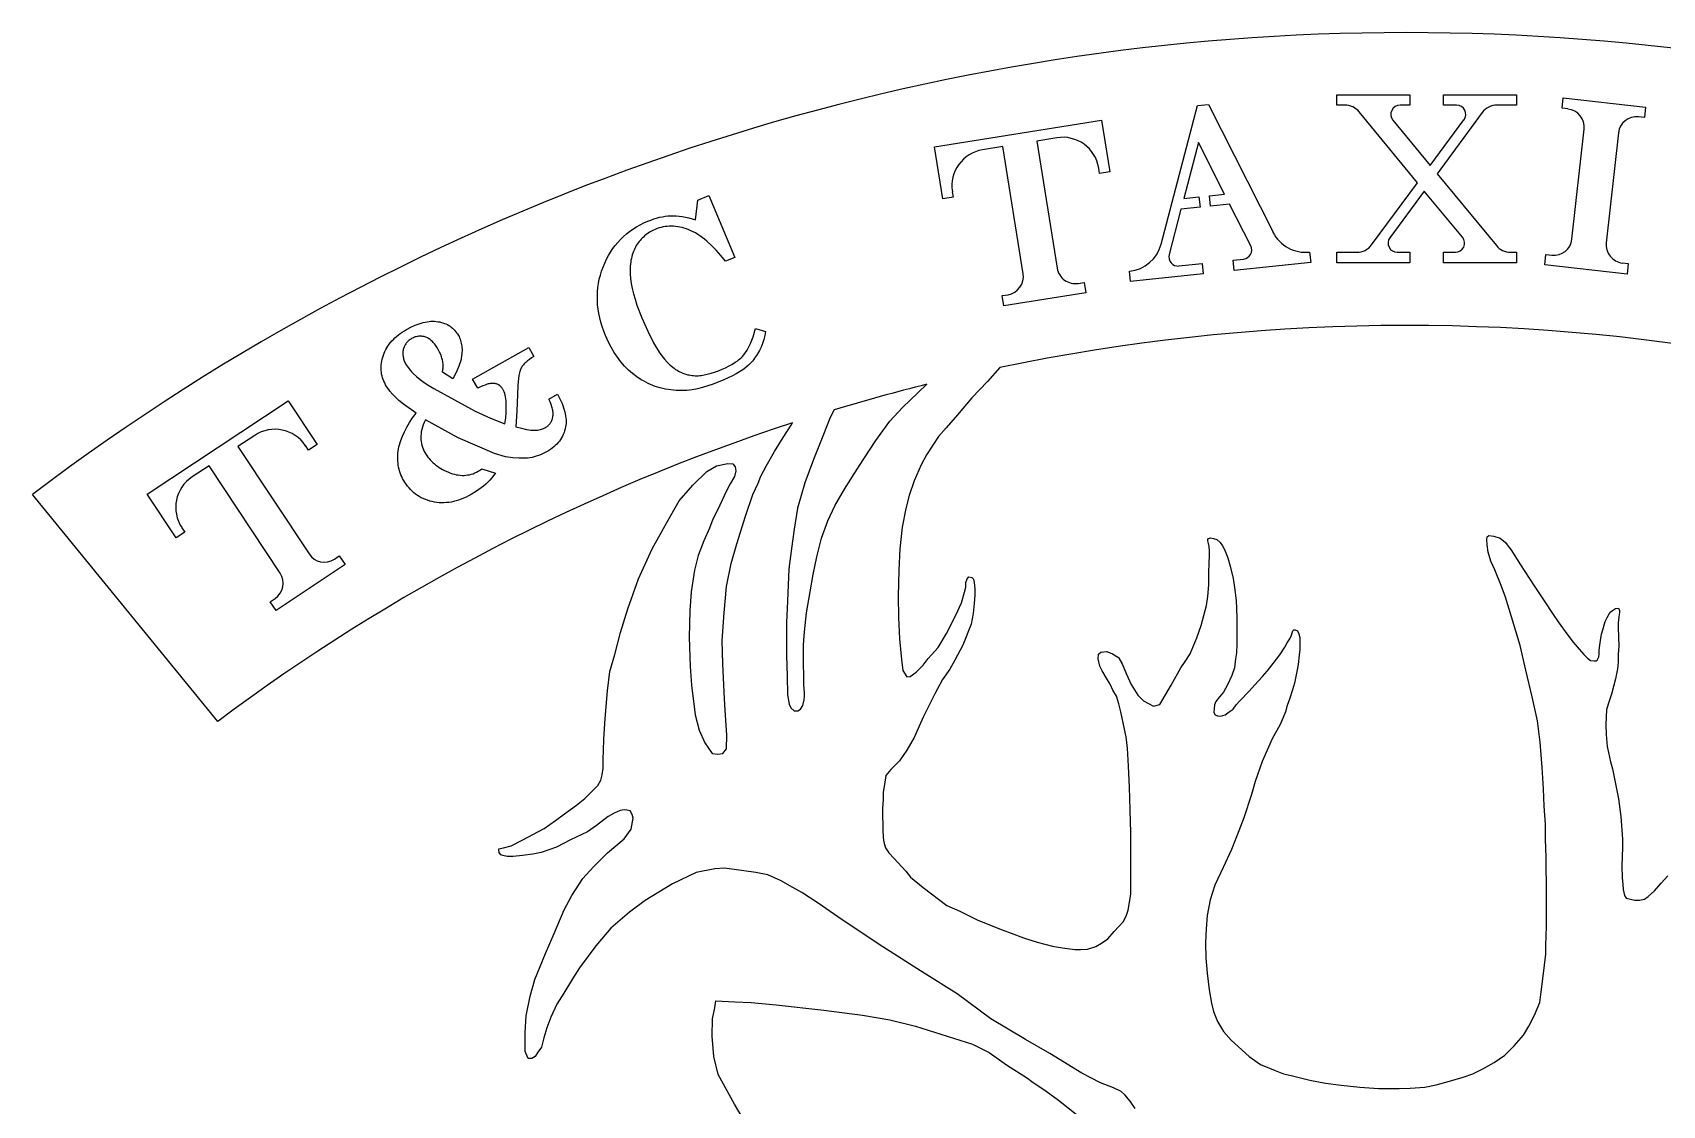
# Model space of a CAD drawing. Header units: inches. Extents: x 26.8 to 63.4, y -8.2 to 32.
# Drawn here: x 26.81 to 49.07, y 17.35 to 32 of the extents above; entities that cross this region are included whole.
import ezdxf

# ---------------------------------------------------------------- set-up
doc = ezdxf.new("R2010")
doc.units = ezdxf.units.IN
doc.header["$MEASUREMENT"] = 0

msp = doc.modelspace()

# ---------------------------------------------------------------- linework, layer by layer
for p, q in [((42.225, 29.113), (42.721, 31.005)), ((42.721, 31.005), (42.872, 31.021)), ((42.872, 31.021), (43.754, 29.275)), ((44.626, 31.153), (45.623, 31.154)), ((44.626, 31.011), (44.626, 31.153)), ((44.627, 31.011), (44.626, 31.011)), ((44.737, 31.011), (44.627, 31.011)), ((45.623, 31.011), (45.489, 31.011)), ((45.623, 31.154), (45.623, 31.011)), ((46.084, 31.011), (46.084, 31.154)), ((46.084, 31.154), (47.08, 31.154)), ((46.263, 31.011), (46.084, 31.011)), ((47.08, 31.011), (46.814, 31.011)), ((47.08, 31.154), (47.08, 31.011)), ((47.08, 31.011), (47.08, 31.011)), ((47.703, 30.968), (47.718, 31.109)), ((47.782, 30.959), (47.703, 30.968)), ((47.718, 31.109), (47.718, 31.109)), ((47.718, 31.109), (48.843, 30.985)), ((48.843, 30.985), (48.827, 30.844)), ((39.13, 30.441), (41.412, 30.808)), ((41.412, 30.808), (41.526, 30.101)), ((45.728, 29.952), (44.93, 30.92)), ((45.393, 30.807), (45.903, 30.188)), ((45.903, 30.188), (46.363, 30.812)), ((46.613, 30.91), (45.996, 30.075)), ((48.827, 30.844), (48.748, 30.853)), ((40.8, 30.565), (40.527, 30.521)), ((40.527, 30.521), (40.806, 28.784)), ((47.838, 29.182), (48.003, 30.683)), ((48.472, 30.631), (48.307, 29.13)), ((39.244, 29.733), (39.13, 30.441)), ((40.061, 30.446), (39.787, 30.402)), ((40.341, 28.709), (40.061, 30.446)), ((42.736, 30.501), (42.536, 29.735)), ((43.093, 29.795), (42.736, 30.501)), ((41.385, 30.078), (41.373, 30.151)), ((41.526, 30.101), (41.385, 30.078)), ((45.996, 30.075), (46.805, 29.092)), ((45.101, 29.102), (45.728, 29.952)), ((45.821, 29.838), (45.35, 29.2)), ((46.343, 29.206), (45.821, 29.838)), ((35.866, 29.443), (35.896, 29.712)), ((35.896, 29.712), (36.048, 29.775)), ((36.048, 29.775), (36.401, 28.931)), ((39.385, 29.756), (39.244, 29.733)), ((39.373, 29.829), (39.385, 29.756)), ((42.758, 29.616), (42.497, 29.588)), ((42.536, 29.735), (42.743, 29.757)), ((42.743, 29.757), (42.758, 29.616)), ((42.885, 29.773), (43.093, 29.795)), ((42.9, 29.631), (42.885, 29.773)), ((43.161, 29.659), (42.9, 29.631)), ((43.449, 29.088), (43.161, 29.659)), ((35.108, 29.376), (35.159, 29.402)), ((35.159, 29.402), (35.213, 29.426)), ((35.213, 29.426), (35.254, 29.442)), ((35.254, 29.442), (35.294, 29.457)), ((35.294, 29.457), (35.334, 29.469)), ((35.334, 29.469), (35.373, 29.479)), ((35.373, 29.479), (35.412, 29.487)), ((35.412, 29.487), (35.45, 29.493)), ((35.45, 29.493), (35.487, 29.497)), ((35.487, 29.497), (35.525, 29.5)), ((35.525, 29.5), (35.562, 29.5)), ((35.562, 29.5), (35.601, 29.498)), ((35.601, 29.498), (35.642, 29.494)), ((35.642, 29.494), (35.684, 29.488)), ((35.684, 29.488), (35.727, 29.48)), ((35.727, 29.48), (35.772, 29.47)), ((35.772, 29.47), (35.866, 29.443)), ((42.497, 29.588), (42.335, 28.97)), ((34.803, 29.137), (34.84, 29.178)), ((34.84, 29.178), (34.88, 29.216)), ((34.88, 29.216), (34.921, 29.252)), ((34.921, 29.252), (34.965, 29.286)), ((34.965, 29.286), (35.01, 29.318)), ((35.01, 29.318), (35.058, 29.348)), ((35.058, 29.348), (35.108, 29.376)), ((35.122, 29.18), (35.107, 29.164)), ((35.136, 29.195), (35.122, 29.18)), ((35.152, 29.21), (35.136, 29.195)), ((35.167, 29.224), (35.152, 29.21)), ((35.184, 29.238), (35.167, 29.224)), ((35.201, 29.251), (35.184, 29.238)), ((35.218, 29.263), (35.201, 29.251)), ((35.236, 29.274), (35.218, 29.263)), ((35.255, 29.285), (35.236, 29.274)), ((35.274, 29.295), (35.255, 29.285)), ((35.293, 29.305), (35.274, 29.295)), ((35.314, 29.314), (35.293, 29.305)), ((35.34, 29.324), (35.314, 29.314)), ((35.367, 29.333), (35.34, 29.324)), ((35.395, 29.341), (35.367, 29.333)), ((35.422, 29.347), (35.395, 29.341)), ((35.45, 29.352), (35.422, 29.347)), ((35.478, 29.355), (35.45, 29.352)), ((35.507, 29.357), (35.478, 29.355)), ((35.535, 29.357), (35.507, 29.357)), ((35.564, 29.356), (35.535, 29.357)), ((35.593, 29.354), (35.564, 29.356)), ((35.622, 29.35), (35.593, 29.354)), ((35.652, 29.344), (35.622, 29.35)), ((35.681, 29.338), (35.652, 29.344)), ((35.711, 29.329), (35.681, 29.338)), ((35.741, 29.32), (35.711, 29.329)), ((35.772, 29.309), (35.741, 29.32)), ((35.803, 29.296), (35.772, 29.309)), ((35.833, 29.281), (35.803, 29.296)), ((35.864, 29.265), (35.833, 29.281)), ((35.895, 29.246), (35.864, 29.265)), ((35.926, 29.226), (35.895, 29.246)), ((35.957, 29.204), (35.926, 29.226)), ((35.989, 29.18), (35.957, 29.204)), ((36.02, 29.154), (35.989, 29.18)), ((34.649, 28.906), (34.675, 28.957)), ((34.675, 28.957), (34.704, 29.005)), ((34.704, 29.005), (34.735, 29.051)), ((34.735, 29.051), (34.768, 29.095)), ((34.768, 29.095), (34.803, 29.137)), ((35, 28.966), (34.994, 28.942)), ((35.008, 28.989), (35, 28.966)), ((35.016, 29.011), (35.008, 28.989)), ((35.025, 29.032), (35.016, 29.011)), ((35.034, 29.053), (35.025, 29.032)), ((35.045, 29.073), (35.034, 29.053)), ((35.056, 29.092), (35.045, 29.073)), ((35.068, 29.111), (35.056, 29.092)), ((35.081, 29.129), (35.068, 29.111)), ((35.094, 29.147), (35.081, 29.129)), ((35.107, 29.164), (35.094, 29.147)), ((36.083, 29.096), (36.02, 29.154)), ((36.147, 29.031), (36.083, 29.096)), ((36.211, 28.959), (36.147, 29.031)), ((36.276, 28.879), (36.211, 28.959)), ((44.253, 29.004), (44.254, 29.004)), ((44.254, 29.004), (44.269, 28.862)), ((44.627, 28.858), (44.627, 29.001)), ((44.627, 29.001), (44.627, 29.001)), ((44.627, 29.001), (44.9, 29.001)), ((45.451, 29.001), (45.623, 29.001)), ((45.623, 29.001), (45.623, 28.859)), ((46.084, 28.859), (46.084, 29.001)), ((46.084, 29.001), (46.246, 29.001)), ((46.998, 29.001), (47.08, 29.001)), ((47.08, 29.001), (47.08, 29.001)), ((47.08, 29.001), (47.08, 28.859)), ((47.467, 28.828), (47.483, 28.97)), ((47.483, 28.97), (47.562, 28.961)), ((34.565, 28.688), (34.582, 28.744)), ((34.582, 28.744), (34.602, 28.8)), ((34.602, 28.8), (34.624, 28.854)), ((34.624, 28.854), (34.649, 28.906)), ((34.974, 28.815), (34.971, 28.76)), ((34.971, 28.76), (34.972, 28.702)), ((34.979, 28.868), (34.974, 28.815)), ((34.983, 28.894), (34.979, 28.868)), ((34.988, 28.918), (34.983, 28.894)), ((34.994, 28.942), (34.988, 28.918)), ((36.401, 28.931), (36.276, 28.879)), ((41.809, 28.6), (41.794, 28.742)), ((41.794, 28.742), (41.794, 28.742)), ((42.469, 28.814), (42.785, 28.847)), ((42.785, 28.847), (42.8, 28.706)), ((43.208, 28.892), (43.351, 28.908)), ((43.223, 28.751), (43.208, 28.892)), ((44.269, 28.862), (43.223, 28.751)), ((45.623, 28.859), (44.627, 28.858)), ((47.08, 28.859), (46.084, 28.859)), ((48.592, 28.704), (47.467, 28.828)), ((47.467, 28.828), (47.467, 28.828)), ((48.528, 28.855), (48.608, 28.846)), ((48.608, 28.846), (48.592, 28.704)), ((34.526, 28.46), (34.531, 28.518)), ((34.531, 28.518), (34.539, 28.575)), ((34.539, 28.575), (34.55, 28.632)), ((34.55, 28.632), (34.565, 28.688)), ((34.972, 28.702), (34.977, 28.641)), ((34.977, 28.641), (34.986, 28.576)), ((34.986, 28.576), (34.999, 28.507)), ((34.999, 28.507), (35.017, 28.435)), ((41.093, 28.576), (41.172, 28.589)), ((41.172, 28.589), (41.195, 28.448)), ((42.8, 28.706), (41.809, 28.6)), ((34.524, 28.402), (34.526, 28.46)), ((34.524, 28.344), (34.524, 28.402)), ((34.528, 28.285), (34.524, 28.344)), ((34.534, 28.226), (34.528, 28.285)), ((35.017, 28.435), (35.039, 28.359)), ((35.039, 28.359), (35.065, 28.279)), ((35.065, 28.279), (35.131, 28.108)), ((40.055, 28.409), (40.134, 28.422)), ((40.077, 28.269), (40.055, 28.409)), ((41.195, 28.448), (40.077, 28.269)), ((41.195, 28.448), (41.195, 28.448)), ((32.199, 28.052), (32.225, 28.056)), ((32.225, 28.056), (32.25, 28.058)), ((32.25, 28.058), (32.275, 28.059)), ((32.275, 28.059), (32.3, 28.058)), ((32.3, 28.058), (32.324, 28.056)), ((32.324, 28.056), (32.348, 28.053)), ((34.544, 28.167), (34.534, 28.226)), ((34.556, 28.107), (34.544, 28.167)), ((34.572, 28.047), (34.556, 28.107)), ((35.131, 28.108), (35.213, 27.923)), ((40.077, 28.269), (40.077, 28.269)), ((31.737, 27.811), (31.759, 27.832)), ((31.759, 27.832), (31.782, 27.853)), ((31.782, 27.853), (31.806, 27.873)), ((31.806, 27.873), (31.832, 27.892)), ((31.832, 27.892), (31.859, 27.91)), ((31.859, 27.91), (31.887, 27.928)), ((31.887, 27.928), (31.916, 27.946)), ((31.916, 27.946), (31.976, 27.977)), ((31.976, 27.977), (32.035, 28.004)), ((32.012, 27.834), (31.999, 27.829)), ((32.024, 27.84), (32.012, 27.834)), ((32.036, 27.844), (32.024, 27.84)), ((32.035, 28.004), (32.063, 28.015)), ((32.048, 27.848), (32.036, 27.844)), ((32.06, 27.851), (32.048, 27.848)), ((32.072, 27.853), (32.06, 27.851)), ((32.063, 28.015), (32.091, 28.025)), ((32.084, 27.854), (32.072, 27.853)), ((32.096, 27.855), (32.084, 27.854)), ((32.091, 28.025), (32.119, 28.034)), ((32.108, 27.855), (32.096, 27.855)), ((32.12, 27.855), (32.108, 27.855)), ((32.119, 28.034), (32.146, 28.041)), ((32.132, 27.853), (32.12, 27.855)), ((32.144, 27.851), (32.132, 27.853)), ((32.156, 27.849), (32.144, 27.851)), ((32.146, 28.041), (32.173, 28.047)), ((32.168, 27.845), (32.156, 27.849)), ((32.18, 27.841), (32.168, 27.845)), ((32.173, 28.047), (32.199, 28.052)), ((32.192, 27.836), (32.18, 27.841)), ((32.204, 27.831), (32.192, 27.836)), ((32.348, 28.053), (32.371, 28.049)), ((32.371, 28.049), (32.393, 28.044)), ((32.393, 28.044), (32.415, 28.038)), ((32.415, 28.038), (32.435, 28.03)), ((32.435, 28.03), (32.455, 28.022)), ((32.455, 28.022), (32.475, 28.013)), ((32.475, 28.013), (32.493, 28.003)), ((32.493, 28.003), (32.511, 27.992)), ((32.511, 27.992), (32.528, 27.979)), ((32.528, 27.979), (32.544, 27.966)), ((32.544, 27.966), (32.559, 27.952)), ((32.559, 27.952), (32.574, 27.937)), ((32.574, 27.937), (32.588, 27.92)), ((32.588, 27.92), (32.601, 27.903)), ((32.601, 27.903), (32.613, 27.885)), ((32.613, 27.885), (32.625, 27.866)), ((32.625, 27.866), (32.634, 27.849)), ((32.634, 27.849), (32.642, 27.832)), ((32.642, 27.832), (32.649, 27.814)), ((34.59, 27.986), (34.572, 28.047)), ((34.612, 27.925), (34.59, 27.986)), ((34.636, 27.864), (34.612, 27.925)), ((34.672, 27.782), (34.636, 27.864)), ((35.213, 27.923), (35.293, 27.766)), ((36.615, 27.756), (36.653, 27.846)), ((36.653, 27.846), (36.686, 27.961)), ((36.686, 27.961), (36.823, 27.921)), ((36.811, 27.864), (36.796, 27.809)), ((36.823, 27.921), (36.811, 27.864)), ((31.6, 27.594), (31.61, 27.621)), ((31.61, 27.621), (31.621, 27.647)), ((31.621, 27.647), (31.634, 27.672)), ((31.634, 27.672), (31.648, 27.697)), ((31.648, 27.697), (31.663, 27.721)), ((31.663, 27.721), (31.68, 27.744)), ((31.68, 27.744), (31.697, 27.767)), ((31.697, 27.767), (31.716, 27.79)), ((31.716, 27.79), (31.737, 27.811)), ((31.867, 27.636), (31.866, 27.623)), ((31.866, 27.623), (31.867, 27.611)), ((31.868, 27.648), (31.867, 27.636)), ((31.867, 27.611), (31.867, 27.598)), ((31.87, 27.66), (31.868, 27.648)), ((31.873, 27.673), (31.87, 27.66)), ((31.876, 27.685), (31.873, 27.673)), ((31.879, 27.696), (31.876, 27.685)), ((31.883, 27.708), (31.879, 27.696)), ((31.888, 27.718), (31.883, 27.708)), ((31.893, 27.729), (31.888, 27.718)), ((31.899, 27.739), (31.893, 27.729)), ((31.906, 27.749), (31.899, 27.739)), ((31.913, 27.759), (31.906, 27.749)), ((31.92, 27.768), (31.913, 27.759)), ((31.928, 27.777), (31.92, 27.768)), ((31.936, 27.785), (31.928, 27.777)), ((31.946, 27.793), (31.936, 27.785)), ((31.955, 27.801), (31.946, 27.793)), ((31.965, 27.808), (31.955, 27.801)), ((31.976, 27.815), (31.965, 27.808)), ((31.987, 27.822), (31.976, 27.815)), ((31.999, 27.829), (31.987, 27.822)), ((32.215, 27.824), (32.204, 27.831)), ((32.227, 27.817), (32.215, 27.824)), ((32.238, 27.809), (32.227, 27.817)), ((32.249, 27.8), (32.238, 27.809)), ((32.26, 27.791), (32.249, 27.8)), ((32.271, 27.781), (32.26, 27.791)), ((32.281, 27.77), (32.271, 27.781)), ((32.292, 27.758), (32.281, 27.77)), ((32.302, 27.745), (32.292, 27.758)), ((32.312, 27.732), (32.302, 27.745)), ((32.332, 27.703), (32.312, 27.732)), ((32.351, 27.671), (32.332, 27.703)), ((32.369, 27.638), (32.351, 27.671)), ((32.384, 27.605), (32.369, 27.638)), ((32.649, 27.814), (32.655, 27.796)), ((32.655, 27.796), (32.661, 27.777)), ((32.661, 27.777), (32.665, 27.758)), ((32.665, 27.758), (32.669, 27.739)), ((32.669, 27.739), (32.672, 27.719)), ((32.673, 27.613), (32.67, 27.591)), ((32.672, 27.719), (32.674, 27.699)), ((32.674, 27.635), (32.673, 27.613)), ((32.674, 27.699), (32.675, 27.678)), ((32.675, 27.657), (32.674, 27.635)), ((32.675, 27.678), (32.675, 27.657)), ((32.82, 27.268), (33.588, 27.701)), ((33.588, 27.701), (33.658, 27.577)), ((34.711, 27.706), (34.672, 27.782)), ((34.753, 27.634), (34.711, 27.706)), ((34.798, 27.567), (34.753, 27.634)), ((35.293, 27.766), (35.331, 27.698)), ((35.331, 27.698), (35.369, 27.638)), ((35.369, 27.638), (35.406, 27.585)), ((36.526, 27.602), (36.548, 27.633)), ((36.548, 27.633), (36.569, 27.666)), ((36.569, 27.666), (36.601, 27.729)), ((36.601, 27.729), (36.615, 27.756)), ((36.713, 27.615), (36.7, 27.593)), ((36.738, 27.659), (36.713, 27.615)), ((36.76, 27.706), (36.738, 27.659)), ((36.78, 27.756), (36.76, 27.706)), ((36.796, 27.809), (36.78, 27.756)), ((31.569, 27.437), (31.571, 27.463)), ((31.569, 27.412), (31.569, 27.437)), ((31.57, 27.386), (31.569, 27.412)), ((31.573, 27.361), (31.57, 27.386)), ((31.571, 27.463), (31.574, 27.489)), ((31.574, 27.489), (31.578, 27.515)), ((31.578, 27.515), (31.584, 27.541)), ((31.584, 27.541), (31.591, 27.568)), ((31.591, 27.568), (31.6, 27.594)), ((31.867, 27.598), (31.869, 27.585)), ((31.869, 27.585), (31.871, 27.572)), ((31.871, 27.572), (31.874, 27.559)), ((31.874, 27.559), (31.877, 27.546)), ((31.877, 27.546), (31.881, 27.533)), ((31.881, 27.533), (31.886, 27.52)), ((31.886, 27.52), (31.891, 27.506)), ((31.891, 27.506), (31.898, 27.493)), ((31.898, 27.493), (31.904, 27.479)), ((31.904, 27.479), (31.912, 27.466)), ((31.912, 27.466), (31.924, 27.446)), ((31.924, 27.446), (31.937, 27.426)), ((31.937, 27.426), (31.952, 27.407)), ((31.952, 27.407), (31.969, 27.387)), ((31.969, 27.387), (31.987, 27.367)), ((32.396, 27.573), (32.384, 27.605)), ((32.401, 27.557), (32.396, 27.573)), ((32.405, 27.541), (32.401, 27.557)), ((32.409, 27.526), (32.405, 27.541)), ((32.406, 27.363), (32.415, 27.404)), ((32.412, 27.51), (32.409, 27.526)), ((32.414, 27.494), (32.412, 27.51)), ((32.416, 27.479), (32.414, 27.494)), ((32.415, 27.404), (32.416, 27.419)), ((32.417, 27.464), (32.416, 27.479)), ((32.416, 27.419), (32.417, 27.434)), ((32.417, 27.434), (32.417, 27.464)), ((32.61, 27.39), (32.581, 27.332)), ((32.633, 27.445), (32.61, 27.39)), ((32.642, 27.471), (32.633, 27.445)), ((32.651, 27.497), (32.642, 27.471)), ((32.657, 27.521), (32.651, 27.497)), ((32.663, 27.545), (32.657, 27.521)), ((32.67, 27.591), (32.663, 27.545)), ((33.468, 27.386), (33.463, 27.372)), ((33.473, 27.399), (33.468, 27.386)), ((33.478, 27.411), (33.473, 27.399)), ((33.484, 27.422), (33.478, 27.411)), ((33.49, 27.433), (33.484, 27.422)), ((33.498, 27.444), (33.49, 27.433)), ((33.506, 27.455), (33.498, 27.444)), ((33.514, 27.466), (33.506, 27.455)), ((33.524, 27.476), (33.514, 27.466)), ((33.534, 27.487), (33.524, 27.476)), ((33.545, 27.497), (33.534, 27.487)), ((33.569, 27.518), (33.545, 27.497)), ((33.595, 27.538), (33.569, 27.518)), ((33.625, 27.558), (33.595, 27.538)), ((33.658, 27.577), (33.625, 27.558)), ((34.845, 27.504), (34.798, 27.567)), ((34.895, 27.446), (34.845, 27.504)), ((34.922, 27.419), (34.895, 27.446)), ((34.948, 27.393), (34.922, 27.419)), ((34.976, 27.368), (34.948, 27.393)), ((35.406, 27.585), (35.443, 27.539)), ((35.443, 27.539), (35.479, 27.499)), ((35.479, 27.499), (35.516, 27.463)), ((35.516, 27.463), (35.535, 27.446)), ((35.535, 27.446), (35.554, 27.431)), ((35.554, 27.431), (35.573, 27.416)), ((35.573, 27.416), (35.593, 27.402)), ((35.593, 27.402), (35.613, 27.39)), ((35.613, 27.39), (35.632, 27.378)), ((36.178, 27.382), (36.23, 27.404)), ((36.23, 27.404), (36.276, 27.425)), ((36.276, 27.425), (36.324, 27.448)), ((36.324, 27.448), (36.362, 27.469)), ((36.362, 27.469), (36.408, 27.499)), ((36.408, 27.499), (36.433, 27.515)), ((36.433, 27.515), (36.454, 27.53)), ((36.454, 27.53), (36.472, 27.545)), ((36.51, 27.396), (36.466, 27.367)), ((36.472, 27.545), (36.49, 27.561)), ((36.49, 27.561), (36.507, 27.578)), ((36.507, 27.578), (36.526, 27.602)), ((36.551, 27.428), (36.51, 27.396)), ((36.589, 27.461), (36.551, 27.428)), ((36.624, 27.496), (36.589, 27.461)), ((36.641, 27.514), (36.624, 27.496)), ((36.657, 27.533), (36.641, 27.514)), ((36.672, 27.553), (36.657, 27.533)), ((36.686, 27.573), (36.672, 27.553)), ((36.7, 27.593), (36.686, 27.573)), ((31.577, 27.337), (31.573, 27.361)), ((31.583, 27.312), (31.577, 27.337)), ((31.59, 27.288), (31.583, 27.312)), ((31.598, 27.263), (31.59, 27.288)), ((31.608, 27.239), (31.598, 27.263)), ((31.619, 27.216), (31.608, 27.239)), ((31.631, 27.192), (31.619, 27.216)), ((31.644, 27.17), (31.631, 27.192)), ((31.658, 27.148), (31.644, 27.17)), ((31.987, 27.367), (32.006, 27.347)), ((32.006, 27.347), (32.051, 27.306)), ((32.051, 27.306), (32.101, 27.265)), ((32.101, 27.265), (32.158, 27.224)), ((32.158, 27.224), (32.221, 27.182)), ((32.221, 27.182), (32.291, 27.14)), ((32.548, 27.274), (32.406, 27.363)), ((32.581, 27.332), (32.548, 27.274)), ((32.891, 27.144), (32.82, 27.268)), ((32.96, 27.176), (32.926, 27.161)), ((32.991, 27.188), (32.96, 27.176)), ((33.02, 27.198), (32.991, 27.188)), ((33.034, 27.202), (33.02, 27.198)), ((33.048, 27.205), (33.034, 27.202)), ((33.06, 27.207), (33.048, 27.205)), ((33.073, 27.209), (33.06, 27.207)), ((33.084, 27.21), (33.073, 27.209)), ((33.096, 27.21), (33.084, 27.21)), ((33.106, 27.21), (33.096, 27.21)), ((33.111, 27.209), (33.106, 27.21)), ((33.116, 27.209), (33.111, 27.209)), ((33.126, 27.207), (33.116, 27.209)), ((33.136, 27.205), (33.126, 27.207)), ((33.145, 27.203), (33.136, 27.205)), ((33.154, 27.2), (33.145, 27.203)), ((33.162, 27.197), (33.154, 27.2)), ((33.17, 27.193), (33.162, 27.197)), ((33.178, 27.188), (33.17, 27.193)), ((33.186, 27.184), (33.178, 27.188)), ((33.193, 27.179), (33.186, 27.184)), ((33.2, 27.173), (33.193, 27.179)), ((33.206, 27.167), (33.2, 27.173)), ((33.212, 27.16), (33.206, 27.167)), ((33.437, 27.18), (33.434, 27.06)), ((33.441, 27.232), (33.437, 27.18)), ((33.445, 27.279), (33.441, 27.232)), ((33.452, 27.32), (33.445, 27.279)), ((33.459, 27.356), (33.452, 27.32)), ((33.463, 27.372), (33.459, 27.356)), ((35.004, 27.344), (34.976, 27.368)), ((35.062, 27.3), (35.004, 27.344)), ((35.122, 27.261), (35.062, 27.3)), ((35.153, 27.243), (35.122, 27.261)), ((35.184, 27.226), (35.153, 27.243)), ((35.216, 27.211), (35.184, 27.226)), ((35.249, 27.196), (35.216, 27.211)), ((35.282, 27.183), (35.249, 27.196)), ((35.315, 27.17), (35.282, 27.183)), ((35.383, 27.149), (35.315, 27.17)), ((35.632, 27.378), (35.652, 27.367)), ((35.652, 27.367), (35.672, 27.358)), ((35.672, 27.358), (35.693, 27.349)), ((35.693, 27.349), (35.713, 27.342)), ((35.713, 27.342), (35.734, 27.335)), ((35.734, 27.335), (35.755, 27.329)), ((35.755, 27.329), (35.776, 27.325)), ((35.776, 27.325), (35.797, 27.321)), ((35.797, 27.321), (35.818, 27.318)), ((35.818, 27.318), (35.839, 27.316)), ((35.839, 27.316), (35.86, 27.315)), ((35.86, 27.315), (35.881, 27.314)), ((35.881, 27.314), (35.902, 27.315)), ((35.902, 27.315), (35.923, 27.316)), ((35.923, 27.316), (35.944, 27.318)), ((35.944, 27.318), (35.965, 27.321)), ((36.107, 27.2), (35.962, 27.152)), ((35.965, 27.321), (35.985, 27.325)), ((35.985, 27.325), (36.006, 27.33)), ((36.006, 27.33), (36.079, 27.349)), ((36.079, 27.349), (36.123, 27.363)), ((36.25, 27.259), (36.107, 27.2)), ((36.123, 27.363), (36.178, 27.382)), ((36.37, 27.314), (36.25, 27.259)), ((36.419, 27.34), (36.37, 27.314)), ((36.466, 27.367), (36.419, 27.34)), ((28.373, 25.696), (30.299, 26.974)), ((30.299, 26.974), (30.695, 26.377)), ((31.674, 27.126), (31.658, 27.148)), ((31.69, 27.105), (31.674, 27.126)), ((31.725, 27.063), (31.69, 27.105)), ((31.765, 27.021), (31.725, 27.063)), ((31.788, 27), (31.765, 27.021)), ((31.814, 26.977), (31.788, 27)), ((31.877, 26.926), (31.814, 26.977)), ((32.291, 27.14), (32.855, 26.831)), ((32.926, 27.161), (32.891, 27.144)), ((33.218, 27.154), (33.212, 27.16)), ((33.224, 27.146), (33.218, 27.154)), ((33.229, 27.138), (33.224, 27.146)), ((33.234, 27.13), (33.229, 27.138)), ((33.239, 27.122), (33.234, 27.13)), ((33.243, 27.113), (33.239, 27.122)), ((33.247, 27.103), (33.243, 27.113)), ((33.251, 27.094), (33.247, 27.103)), ((33.258, 27.073), (33.251, 27.094)), ((33.264, 27.051), (33.258, 27.073)), ((33.269, 27.027), (33.264, 27.051)), ((33.273, 27.001), (33.269, 27.027)), ((33.276, 26.974), (33.273, 27.001)), ((33.278, 26.945), (33.276, 26.974)), ((33.28, 26.883), (33.278, 26.945)), ((33.434, 27.06), (33.426, 26.832)), ((33.862, 26.995), (33.98, 27.061)), ((33.879, 26.959), (33.862, 26.995)), ((33.892, 26.924), (33.879, 26.959)), ((33.98, 27.061), (34.013, 26.998)), ((34.013, 26.998), (34.041, 26.936)), ((35.453, 27.133), (35.383, 27.149)), ((35.526, 27.121), (35.453, 27.133)), ((35.599, 27.114), (35.526, 27.121)), ((35.672, 27.112), (35.599, 27.114)), ((35.745, 27.114), (35.672, 27.112)), ((35.817, 27.122), (35.745, 27.114)), ((35.89, 27.135), (35.817, 27.122)), ((35.962, 27.152), (35.89, 27.135)), ((32.047, 26.803), (31.877, 26.926)), ((31.959, 26.675), (32, 26.738)), ((32, 26.738), (32.047, 26.803)), ((32.855, 26.831), (33.063, 26.736)), ((33.063, 26.736), (33.262, 26.656)), ((33.262, 26.656), (33.272, 26.738)), ((33.272, 26.738), (33.278, 26.814)), ((33.278, 26.814), (33.28, 26.883)), ((33.426, 26.832), (33.408, 26.619)), ((33.903, 26.891), (33.892, 26.924)), ((33.908, 26.876), (33.903, 26.891)), ((33.905, 26.715), (33.909, 26.726)), ((33.911, 26.86), (33.908, 26.876)), ((33.909, 26.726), (33.912, 26.738)), ((33.914, 26.845), (33.911, 26.86)), ((33.912, 26.738), (33.915, 26.75)), ((33.917, 26.83), (33.914, 26.845)), ((33.915, 26.75), (33.917, 26.762)), ((33.918, 26.816), (33.917, 26.83)), ((33.917, 26.762), (33.918, 26.775)), ((33.919, 26.802), (33.918, 26.816)), ((33.918, 26.775), (33.919, 26.788)), ((33.919, 26.788), (33.919, 26.802)), ((34.041, 26.936), (34.052, 26.907)), ((34.052, 26.907), (34.063, 26.877)), ((34.063, 26.877), (34.072, 26.849)), ((34.072, 26.849), (34.079, 26.821)), ((34.079, 26.821), (34.086, 26.793)), ((34.086, 26.793), (34.09, 26.766)), ((34.09, 26.766), (34.094, 26.74)), ((34.094, 26.74), (34.096, 26.714)), ((29.843, 26.5), (29.612, 26.347)), ((31.862, 26.49), (31.889, 26.55)), ((31.889, 26.55), (31.921, 26.612)), ((31.921, 26.612), (31.959, 26.675)), ((32.115, 26.52), (32.112, 26.492)), ((32.119, 26.549), (32.115, 26.52)), ((32.126, 26.579), (32.119, 26.549)), ((32.135, 26.61), (32.126, 26.579)), ((32.146, 26.643), (32.135, 26.61)), ((32.159, 26.678), (32.146, 26.643)), ((32.174, 26.713), (32.159, 26.678)), ((32.621, 26.465), (32.174, 26.713)), ((33.408, 26.619), (33.489, 26.597)), ((33.489, 26.597), (33.558, 26.581)), ((33.558, 26.581), (33.589, 26.576)), ((33.589, 26.576), (33.617, 26.572)), ((33.617, 26.572), (33.643, 26.57)), ((33.643, 26.57), (33.654, 26.569)), ((33.654, 26.569), (33.665, 26.569)), ((33.665, 26.569), (33.687, 26.57)), ((33.687, 26.57), (33.707, 26.572)), ((33.707, 26.572), (33.726, 26.575)), ((33.726, 26.575), (33.745, 26.579)), ((33.745, 26.579), (33.763, 26.584)), ((33.763, 26.584), (33.78, 26.59)), ((33.78, 26.59), (33.788, 26.593)), ((33.788, 26.593), (33.796, 26.597)), ((33.796, 26.597), (33.804, 26.601)), ((33.804, 26.601), (33.812, 26.605)), ((33.812, 26.605), (33.822, 26.611)), ((33.822, 26.611), (33.832, 26.617)), ((33.832, 26.617), (33.841, 26.624)), ((33.841, 26.624), (33.85, 26.632)), ((33.85, 26.632), (33.858, 26.639)), ((33.858, 26.639), (33.866, 26.647)), ((33.866, 26.647), (33.873, 26.656)), ((33.873, 26.656), (33.879, 26.665)), ((33.879, 26.665), (33.886, 26.674)), ((33.886, 26.674), (33.891, 26.684)), ((33.891, 26.684), (33.897, 26.694)), ((33.897, 26.694), (33.901, 26.704)), ((33.901, 26.704), (33.905, 26.715)), ((34.058, 26.513), (34.047, 26.489)), ((34.069, 26.538), (34.058, 26.513)), ((34.077, 26.563), (34.069, 26.538)), ((34.084, 26.589), (34.077, 26.563)), ((34.09, 26.616), (34.084, 26.589)), ((34.094, 26.64), (34.09, 26.616)), ((34.096, 26.664), (34.094, 26.64)), ((34.096, 26.714), (34.097, 26.688)), ((34.097, 26.688), (34.096, 26.664)), ((29.612, 26.347), (30.585, 24.88)), ((30.576, 26.298), (30.536, 26.36)), ((30.695, 26.377), (30.576, 26.298)), ((31.8, 26.257), (31.804, 26.285)), ((31.804, 26.285), (31.808, 26.314)), ((31.808, 26.314), (31.814, 26.342)), ((31.814, 26.342), (31.821, 26.371)), ((31.821, 26.371), (31.83, 26.401)), ((31.83, 26.401), (31.839, 26.43)), ((31.839, 26.43), (31.862, 26.49)), ((32.112, 26.492), (32.111, 26.479)), ((32.111, 26.479), (32.111, 26.466)), ((32.111, 26.466), (32.112, 26.44)), ((32.112, 26.44), (32.115, 26.415)), ((32.115, 26.415), (32.12, 26.39)), ((32.12, 26.39), (32.126, 26.365)), ((32.126, 26.365), (32.134, 26.34)), ((32.134, 26.34), (32.143, 26.316)), ((32.143, 26.316), (32.154, 26.291)), ((32.154, 26.291), (32.167, 26.267)), ((33.117, 26.252), (32.621, 26.465)), ((33.83, 26.275), (33.803, 26.26)), ((33.857, 26.291), (33.83, 26.275)), ((33.882, 26.307), (33.857, 26.291)), ((33.906, 26.324), (33.882, 26.307)), ((33.928, 26.342), (33.906, 26.324)), ((33.949, 26.361), (33.928, 26.342)), ((33.969, 26.381), (33.949, 26.361)), ((33.988, 26.401), (33.969, 26.381)), ((34.005, 26.422), (33.988, 26.401)), ((34.02, 26.444), (34.005, 26.422)), ((34.034, 26.466), (34.02, 26.444)), ((34.047, 26.489), (34.034, 26.466)), ((29.219, 26.086), (28.988, 25.933)), ((30.192, 24.619), (29.219, 26.086)), ((31.797, 26.201), (31.798, 26.229)), ((31.797, 26.174), (31.797, 26.201)), ((31.798, 26.147), (31.797, 26.174)), ((31.798, 26.229), (31.8, 26.257)), ((31.801, 26.12), (31.798, 26.147)), ((31.804, 26.093), (31.801, 26.12)), ((31.809, 26.067), (31.804, 26.093)), ((31.815, 26.04), (31.809, 26.067)), ((32.167, 26.267), (32.18, 26.245)), ((32.18, 26.245), (32.194, 26.224)), ((32.194, 26.224), (32.209, 26.204)), ((32.209, 26.204), (32.225, 26.184)), ((32.225, 26.184), (32.242, 26.164)), ((32.242, 26.164), (32.259, 26.146)), ((32.259, 26.146), (32.278, 26.128)), ((32.278, 26.128), (32.298, 26.111)), ((32.298, 26.111), (32.318, 26.094)), ((32.318, 26.094), (32.34, 26.078)), ((32.34, 26.078), (32.362, 26.063)), ((32.362, 26.063), (32.386, 26.048)), ((33.271, 26.205), (33.117, 26.252)), ((33.37, 26.194), (33.271, 26.205)), ((33.457, 26.188), (33.37, 26.194)), ((33.497, 26.187), (33.457, 26.188)), ((33.534, 26.188), (33.497, 26.187)), ((33.569, 26.191), (33.534, 26.188)), ((33.6, 26.195), (33.569, 26.191)), ((33.631, 26.2), (33.6, 26.195)), ((33.66, 26.207), (33.631, 26.2)), ((33.69, 26.215), (33.66, 26.207)), ((33.718, 26.224), (33.69, 26.215)), ((33.747, 26.235), (33.718, 26.224)), ((33.775, 26.247), (33.747, 26.235)), ((33.803, 26.26), (33.775, 26.247)), ((31.823, 26.014), (31.815, 26.04)), ((31.831, 25.989), (31.823, 26.014)), ((31.841, 25.963), (31.831, 25.989)), ((31.852, 25.938), (31.841, 25.963)), ((31.864, 25.913), (31.852, 25.938)), ((31.877, 25.888), (31.864, 25.913)), ((31.894, 25.86), (31.877, 25.888)), ((31.912, 25.833), (31.894, 25.86)), ((31.931, 25.807), (31.912, 25.833)), ((32.386, 26.048), (32.41, 26.035)), ((32.41, 26.035), (32.435, 26.021)), ((32.435, 26.021), (32.489, 25.997)), ((32.489, 25.997), (32.516, 25.986)), ((32.516, 25.986), (32.544, 25.977)), ((32.544, 25.977), (32.571, 25.969)), ((32.571, 25.969), (32.597, 25.963)), ((32.597, 25.963), (32.624, 25.959)), ((32.624, 25.959), (32.65, 25.956)), ((32.65, 25.956), (32.676, 25.954)), ((32.676, 25.954), (32.702, 25.954)), ((32.702, 25.954), (32.727, 25.956)), ((32.727, 25.956), (32.752, 25.959)), ((32.752, 25.959), (32.777, 25.963)), ((32.777, 25.963), (32.801, 25.97)), ((32.801, 25.97), (32.826, 25.977)), ((32.826, 25.977), (32.85, 25.987)), ((32.85, 25.987), (32.873, 25.998)), ((32.873, 25.998), (32.897, 26.01)), ((32.897, 26.01), (32.913, 26.02)), ((32.913, 26.02), (32.929, 26.03)), ((32.929, 26.03), (32.944, 26.041)), ((32.944, 26.041), (32.947, 26.043)), ((32.947, 26.043), (33.133, 25.986)), ((32.998, 25.834), (32.968, 25.808)), ((33.027, 25.861), (32.998, 25.834)), ((33.054, 25.888), (33.027, 25.861)), ((33.08, 25.918), (33.054, 25.888)), ((33.107, 25.95), (33.08, 25.918)), ((33.133, 25.986), (33.107, 25.95)), ((29.339, 22.592), (26.808, 25.694)), ((28.769, 25.099), (28.373, 25.696)), ((31.951, 25.782), (31.931, 25.807)), ((31.972, 25.759), (31.951, 25.782)), ((31.993, 25.738), (31.972, 25.759)), ((32.016, 25.717), (31.993, 25.738)), ((32.04, 25.698), (32.016, 25.717)), ((32.065, 25.681), (32.04, 25.698)), ((32.091, 25.664), (32.065, 25.681)), ((32.117, 25.649), (32.091, 25.664)), ((32.145, 25.636), (32.117, 25.649)), ((32.174, 25.624), (32.145, 25.636)), ((32.203, 25.613), (32.174, 25.624)), ((32.234, 25.603), (32.203, 25.613)), ((32.628, 25.615), (32.594, 25.605)), ((32.662, 25.627), (32.628, 25.615)), ((32.696, 25.641), (32.662, 25.627)), ((32.73, 25.656), (32.696, 25.641)), ((32.765, 25.674), (32.73, 25.656)), ((32.799, 25.692), (32.765, 25.674)), ((32.871, 25.736), (32.799, 25.692)), ((32.905, 25.759), (32.871, 25.736)), ((32.937, 25.783), (32.905, 25.759)), ((32.968, 25.808), (32.937, 25.783)), ((32.265, 25.595), (32.234, 25.603)), ((32.297, 25.588), (32.265, 25.595)), ((32.33, 25.583), (32.297, 25.588)), ((32.362, 25.58), (32.33, 25.583)), ((32.395, 25.579), (32.362, 25.58)), ((32.428, 25.579), (32.395, 25.579)), ((32.461, 25.581), (32.428, 25.579)), ((32.494, 25.584), (32.461, 25.581)), ((32.527, 25.589), (32.494, 25.584)), ((32.56, 25.596), (32.527, 25.589)), ((32.594, 25.605), (32.56, 25.596)), ((28.888, 25.178), (28.769, 25.099)), ((28.847, 25.239), (28.888, 25.178)), ((31.077, 24.735), (30.134, 24.11)), ((30.931, 24.81), (30.998, 24.854)), ((30.998, 24.854), (31.077, 24.735)), ((31.077, 24.735), (31.077, 24.735)), ((30.055, 24.228), (30.121, 24.273)), ((30.134, 24.11), (30.055, 24.228)), ((30.134, 24.11), (30.134, 24.11))]:
    msp.add_line(p, q)
for points in [[(40.023, 27.426), (39.852, 27.235), (39.64, 27.013), (39.446, 26.779), (39.287, 26.605), (39.185, 26.486), (39.106, 26.367), (39.022, 26.235), (38.947, 26.098), (38.853, 25.88), (38.783, 25.677), (38.738, 25.5), (38.69, 25.244), (38.655, 24.948), (38.641, 24.66), (38.632, 24.302), (38.637, 24.011), (38.65, 23.719), (38.677, 23.437), (38.699, 23.287), (38.752, 23.203), (38.798, 23.205), (38.878, 23.266), (38.973, 23.363), (39.042, 23.451), (39.181, 23.603), (39.293, 23.793), (39.422, 24.042), (39.499, 24.214), (39.541, 24.359), (39.558, 24.427), (39.558, 24.489), (39.574, 24.541), (39.6, 24.567), (39.638, 24.559), (39.661, 24.535), (39.67, 24.492), (39.679, 24.404), (39.679, 24.323), (39.673, 24.203), (39.658, 24.067), (39.629, 23.923), (39.516, 23.632), (39.408, 23.431), (39.34, 23.307), (39.241, 23.164), (39.135, 22.971), (39.065, 22.834), (38.975, 22.65), (38.852, 22.372), (38.753, 22.2), (38.651, 22.056), (38.532, 21.937), (38.467, 21.856), (38.446, 21.733), (38.43, 21.624), (38.428, 21.527), (38.42, 21.407), (38.42, 21.314), (38.423, 21.17), (38.425, 21.106), (38.43, 21.013), (38.434, 20.972), (38.442, 20.926), (38.458, 20.867), (38.506, 20.796), (38.575, 20.723), (38.74, 20.547), (38.803, 20.466), (38.977, 20.323), (39.296, 20.078), (39.474, 20), (39.721, 19.879), (40.053, 19.747), (40.177, 19.7), (40.346, 19.638), (40.53, 19.576), (40.742, 19.523), (40.879, 19.498), (41.045, 19.479), (41.126, 19.476), (41.22, 19.482), (41.332, 19.516), (41.41, 19.563), (41.497, 19.622), (41.585, 19.722), (41.65, 19.791), (41.706, 19.855), (41.749, 19.932), (41.774, 20.015), (41.795, 20.119), (41.811, 20.236), (41.811, 20.362), (41.814, 20.744), (41.814, 20.916), (41.811, 21.07), (41.802, 21.387), (41.792, 21.695), (41.78, 21.983), (41.765, 22.227), (41.746, 22.384), (41.725, 22.488), (41.674, 22.725), (41.647, 22.833), (41.614, 22.936), (41.568, 23.021), (41.529, 23.103), (41.481, 23.184), (41.42, 23.284), (41.389, 23.346), (41.367, 23.446), (41.372, 23.511), (41.4, 23.539), (41.483, 23.546), (41.561, 23.515), (41.643, 23.468), (41.693, 23.379), (41.747, 23.246), (41.815, 23.099), (41.906, 22.951), (41.987, 22.874), (42.12, 22.802), (42.21, 22.826), (42.363, 23.087), (42.496, 23.323), (42.556, 23.413), (42.623, 23.516), (42.713, 23.733), (42.774, 23.903), (42.846, 24.174), (42.864, 24.301), (42.877, 24.458), (42.877, 24.615), (42.881, 24.77), (42.885, 24.844), (42.887, 24.923), (42.881, 24.983), (42.875, 25.024), (42.865, 25.058), (42.863, 25.077), (42.871, 25.091), (42.9, 25.099), (42.941, 25.091), (42.986, 25.079), (43.031, 25.038), (43.065, 24.989), (43.092, 24.94), (43.135, 24.827), (43.17, 24.715), (43.209, 24.543), (43.229, 24.421), (43.25, 24.244), (43.256, 24.137), (43.258, 24.005), (43.26, 23.868), (43.258, 23.648), (43.256, 23.531), (43.243, 23.448), (43.227, 23.325), (43.192, 23.219), (43.133, 23.093), (43.078, 22.991), (43.025, 22.93), (42.973, 22.864), (42.957, 22.817), (42.951, 22.77), (42.947, 22.713), (42.965, 22.682), (42.998, 22.67), (43.039, 22.664), (43.1, 22.684), (43.153, 22.723), (43.209, 22.76), (43.249, 22.819), (43.301, 22.874), (43.429, 23.008), (43.504, 23.092), (43.609, 23.207), (43.676, 23.279), (43.756, 23.382), (43.849, 23.5), (43.916, 23.609), (43.946, 23.665), (43.984, 23.723), (44.006, 23.77), (44.018, 23.804), (44.027, 23.83), (44.037, 23.844), (44.057, 23.844), (44.089, 23.832), (44.109, 23.79), (44.119, 23.737), (44.119, 23.655), (44.119, 23.576), (44.113, 23.498), (44.098, 23.372), (44.09, 23.318), (44.063, 23.182), (44.046, 23.114), (44.019, 23.023), (43.979, 22.897), (43.949, 22.81), (43.923, 22.725), (43.894, 22.646), (43.851, 22.549), (43.743, 22.355), (43.692, 22.241), (43.606, 22.043), (43.511, 21.772), (43.458, 21.594), (43.356, 21.274), (43.289, 21.096), (43.189, 20.843), (43.073, 20.597), (42.961, 20.357), (42.896, 20.154), (42.855, 19.94), (42.839, 19.757), (42.831, 19.569), (42.835, 19.365), (42.855, 19.153), (42.884, 18.925), (42.913, 18.743), (42.941, 18.629), (42.998, 18.494), (43.076, 18.356), (43.182, 18.237), (43.427, 18.013), (43.582, 17.907), (43.704, 17.854), (43.782, 17.825), (43.896, 17.777), (44.002, 17.756), (44.257, 17.694), (44.469, 17.65), (44.685, 17.625), (44.938, 17.597), (45.195, 17.58), (45.479, 17.58), (45.63, 17.584), (45.83, 17.597), (45.985, 17.629), (46.165, 17.678), (46.352, 17.731), (46.483, 17.78), (46.622, 17.845), (46.777, 17.935), (46.92, 18.033), (47.05, 18.159), (47.177, 18.306), (47.25, 18.428), (47.328, 18.581), (47.398, 18.752), (47.418, 18.899), (47.446, 19.111), (47.479, 19.414), (47.483, 19.536), (47.492, 19.793), (47.492, 20.054), (47.492, 20.237), (47.488, 20.733), (47.475, 20.986), (47.475, 21.19), (47.459, 21.434), (47.45, 21.673), (47.431, 21.962), (47.405, 22.311), (47.367, 22.6), (47.296, 22.928), (47.206, 23.294), (47.129, 23.628), (47.013, 24.02), (46.928, 24.288), (46.871, 24.449), (46.783, 24.663), (46.732, 24.78), (46.694, 24.906), (46.679, 25.003), (46.675, 25.079), (46.679, 25.114), (46.704, 25.133), (46.77, 25.123), (46.858, 25.098), (46.928, 25.038), (46.966, 24.988), (47.004, 24.94), (47.137, 24.731), (47.252, 24.55), (47.329, 24.431), (47.46, 24.239), (47.583, 24.051), (47.648, 23.955), (47.78, 23.77), (47.856, 23.674), (47.937, 23.578), (47.999, 23.509), (48.052, 23.455), (48.091, 23.424), (48.141, 23.419), (48.168, 23.421), (48.182, 23.431), (48.198, 23.457), (48.203, 23.477), (48.209, 23.513), (48.21, 23.565), (48.217, 23.634), (48.227, 23.698), (48.243, 23.784), (48.26, 23.844), (48.293, 23.957), (48.317, 24.014), (48.358, 24.084), (48.392, 24.11), (48.435, 24.135), (48.472, 24.141), (48.48, 24.132), (48.486, 24.11), (48.486, 24.084), (48.483, 24.047), (48.48, 24.022), (48.471, 23.941), (48.471, 23.905), (48.469, 23.869), (48.477, 23.62), (48.471, 23.506), (48.471, 23.403), (48.46, 23.312), (48.431, 23.175), (48.38, 22.964), (48.346, 22.868), (48.311, 22.754), (48.306, 22.651), (48.3, 22.548), (48.306, 22.412), (48.313, 22.304), (48.317, 22.252), (48.337, 22.167), (48.366, 22.042), (48.391, 21.944), (48.439, 21.717), (48.474, 21.537), (48.505, 21.294), (48.527, 20.984), (48.527, 20.874), (48.518, 20.614), (48.523, 20.46), (48.532, 20.363), (48.536, 20.297), (48.554, 20.213), (48.58, 20.178), (48.695, 20.152), (48.761, 20.152), (48.831, 20.165), (48.88, 20.2), (48.964, 20.278), (49.058, 20.382), (49.148, 20.483)], [(37.758, 26.849), (37.705, 26.743), (37.606, 26.49), (37.475, 26.171), (37.357, 25.85), (37.259, 25.508), (37.212, 25.217), (37.174, 24.954), (37.141, 24.678), (37.123, 24.235), (37.108, 23.944), (37.108, 23.738), (37.108, 23.494), (37.118, 23.213), (37.123, 22.955), (37.146, 22.829), (37.169, 22.777), (37.212, 22.739), (37.262, 22.736), (37.298, 22.762), (37.332, 22.81), (37.348, 22.887), (37.352, 22.94), (37.352, 22.986), (37.346, 23.093), (37.344, 23.191), (37.34, 23.402), (37.338, 23.638), (37.352, 23.817), (37.382, 24.075), (37.432, 24.362), (37.472, 24.599), (37.521, 24.843), (37.584, 25.094), (37.674, 25.332), (37.768, 25.538), (37.898, 25.766), (38.033, 25.977), (38.163, 26.181), (38.329, 26.428), (38.518, 26.692), (38.693, 26.88), (38.908, 27.086), (39.026, 27.198)], [(41.873, 17.304), (41.802, 17.407), (41.73, 17.49), (41.679, 17.538), (41.576, 17.585), (41.398, 17.656), (41.143, 17.787), (40.706, 18.055), (40.375, 18.248), (39.9, 18.53), (39.438, 18.873), (38.989, 19.154), (38.425, 19.512), (37.87, 19.88), (37.539, 20.11), (37.315, 20.254), (37.153, 20.347), (37.034, 20.416), (36.853, 20.497), (36.691, 20.528), (36.26, 20.59), (36.129, 20.578), (35.874, 20.528), (35.549, 20.372), (35.177, 20.148), (34.965, 19.986), (34.709, 19.768), (34.503, 19.525), (34.279, 19.225), (34.184, 19.074), (34.066, 18.881), (33.972, 18.73), (33.89, 18.551), (33.835, 18.406), (33.793, 18.268), (33.759, 18.145), (33.711, 18.076), (33.676, 18.014), (33.628, 17.986), (33.58, 17.986), (33.539, 18.083), (33.539, 18.186), (33.539, 18.344), (33.552, 18.571), (33.607, 18.84), (33.671, 19.069), (33.815, 19.421), (33.934, 19.697), (34.07, 20.017), (34.176, 20.216), (34.324, 20.445), (34.473, 20.606), (34.663, 20.797), (34.888, 20.987), (34.986, 21.123), (35.011, 21.271), (35.001, 21.319), (34.974, 21.369), (34.927, 21.382), (34.891, 21.384), (34.836, 21.374), (34.752, 21.339), (34.67, 21.295), (34.51, 21.173), (34.389, 21.084), (34.159, 20.976), (33.967, 20.873), (33.757, 20.803), (33.642, 20.778), (33.501, 20.759), (33.373, 20.746), (33.29, 20.746), (33.233, 20.759), (33.207, 20.77), (33.182, 20.801), (33.176, 20.835), (33.179, 20.854), (33.241, 20.867), (33.345, 20.895), (33.498, 20.97), (33.796, 21.131), (33.953, 21.237), (34.075, 21.328), (34.238, 21.45), (34.354, 21.541), (34.467, 21.654), (34.532, 21.716), (34.57, 21.788), (34.589, 21.863), (34.602, 21.956), (34.602, 22.079), (34.606, 22.196), (34.614, 22.351), (34.629, 22.632), (34.662, 23.009), (34.695, 23.276), (34.762, 23.509), (34.84, 23.809), (34.94, 24.131), (35.084, 24.542), (35.273, 24.952), (35.473, 25.308), (35.64, 25.608), (35.829, 25.819), (36.018, 26.007), (36.151, 26.085), (36.307, 26.118), (36.373, 26.111), (36.405, 26.072), (36.415, 26.018), (36.397, 25.937), (36.338, 25.837), (36.283, 25.732), (36.229, 25.613), (36.165, 25.478), (36.1, 25.356), (36.055, 25.234), (35.978, 25.06), (35.901, 24.86), (35.849, 24.661), (35.804, 24.364), (35.785, 24.104), (35.778, 23.743), (35.791, 23.344), (35.81, 23.087), (35.862, 22.681), (35.913, 22.475), (35.991, 22.301), (36.094, 22.153), (36.171, 22.147), (36.236, 22.153), (36.287, 22.217), (36.294, 22.404), (36.268, 22.745), (36.261, 22.9), (36.236, 23.378), (36.229, 23.7), (36.255, 24.074), (36.287, 24.434), (36.352, 24.75), (36.429, 25.02), (36.546, 25.396), (36.649, 25.693), (36.72, 25.847), (36.758, 25.944), (36.829, 26.079), (36.945, 26.278), (37.061, 26.472), (37.171, 26.639), (37.19, 26.671)], [(36.577, 17.065), (36.397, 17.364), (36.176, 17.768), (36.114, 18.016), (36.09, 18.295), (36.099, 18.53), (36.128, 18.678), (36.143, 18.775), (36.403, 18.76), (36.626, 18.753), (36.967, 18.723), (37.62, 18.647), (38.146, 18.579), (38.52, 18.515), (38.87, 18.43), (39.648, 18.184), (39.878, 18.068), (40.115, 17.902), (40.4, 17.72), (40.459, 17.672), (40.653, 17.542), (40.824, 17.419), (41.065, 17.229)]]:
    msp.add_lwpolyline(points)
for centre, radius, start, end in [((45.577, 0.925), 31.077, 55.0766, 127.1536), ((44.737, 30.761), 0.25, 39.4863, 90.0102), ((45.489, 30.886), 0.125, 90.0102, 219.4863), ((46.263, 30.886), 0.125, 323.5489, 90.0102), ((46.814, 30.761), 0.25, 90.0102, 143.5489), ((47.755, 30.71), 0.25, 353.7216, 83.7216), ((48.721, 30.604), 0.25, 83.7216, 173.7216), ((40.88, 30.072), 0.5, 9.1477, 99.1477), ((39.867, 29.908), 0.5, 99.1477, 189.1477), ((44.2, 29.501), 0.5, 206.7992, 276.0667), ((45.451, 29.126), 0.125, 143.5489, 270.0102), ((46.246, 29.126), 0.125, 270.0102, 39.4863), ((47.59, 29.209), 0.25, 263.7216, 353.7216), ((41.742, 29.239), 0.5, 276.0667, 345.3341), ((42.456, 28.938), 0.125, 165.3341, 276.0667), ((43.338, 29.032), 0.125, 276.0667, 26.7992), ((44.9, 29.251), 0.25, 270.0102, 323.5489), ((46.998, 29.251), 0.25, 219.4863, 270.0102), ((48.555, 29.103), 0.25, 173.7216, 263.7216), ((41.053, 28.823), 0.25, 189.1477, 279.1477), ((40.094, 28.669), 0.25, 279.1477, 9.1477), ((45.577, 0.925), 27.077, 79.6521, 101.8377), ((45.577, 0.925), 27.077, 104.0019, 106.7855), ((45.577, 0.925), 27.077, 108.0441, 126.8501), ((30.119, 26.083), 0.5, 33.5613, 123.5613), ((29.264, 25.516), 0.5, 123.5613, 213.5613), ((30.793, 25.018), 0.25, 213.5613, 303.5613), ((29.983, 24.481), 0.25, 303.5613, 33.5613)]:
    msp.add_arc(centre, radius, start, end)

doc.saveas('drawing.dxf')
